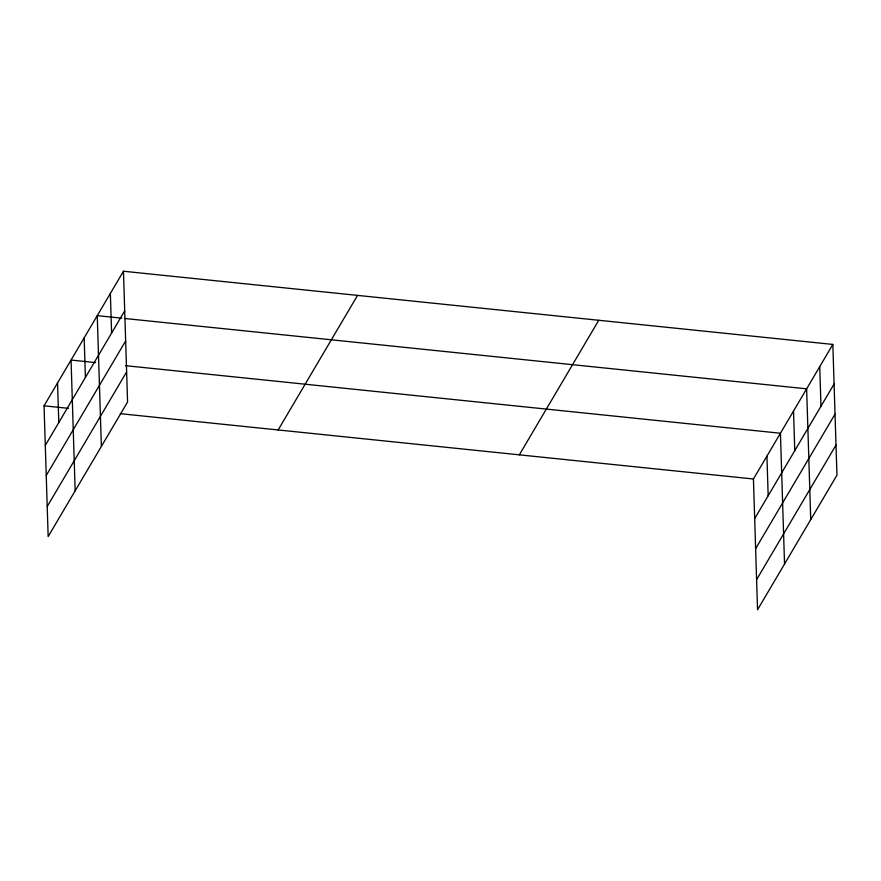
<?xml version="1.0" encoding="UTF-8"?>
<svg xmlns="http://www.w3.org/2000/svg" width="881" height="881" viewBox="0 0 881 881"><rect width="100%" height="100%" fill="white"/><g stroke="black" fill="none" stroke-linecap="round" stroke-linejoin="round"><path stroke-width="1.32" d="M123.461 271.238L127.569 402.011L48.158 536.573L44.05 405.811L123.461 271.238L832.842 344.427L836.95 475.189L757.539 609.762L753.431 478.989L832.842 344.427M45.294 445.423L124.706 310.85M46.241 475.498L125.653 340.936M47.211 506.498L126.622 371.925M278.143 429.961L357.554 295.388M519.338 454.838L598.75 320.277M754.676 518.601L834.087 384.028M755.623 548.676L835.034 414.114M756.592 579.676L836.003 445.103M121.754 318.173L97.251 315.651L101.37 446.414M124.474 318.459L806.633 388.829L810.74 519.592M95.544 362.587L71.053 360.054L75.16 490.827M125.487 365.67L780.434 433.243L784.542 564.005M44.05 405.811L68.553 408.344M120.268 413.674L753.431 478.989M819.737 366.628L820.982 406.229M793.528 411.031L794.772 450.643M766.933 456.116L768.177 495.717M110.356 293.45L111.601 333.051M84.158 337.852L85.402 377.464M57.551 382.938L58.796 422.539"/></g></svg>
